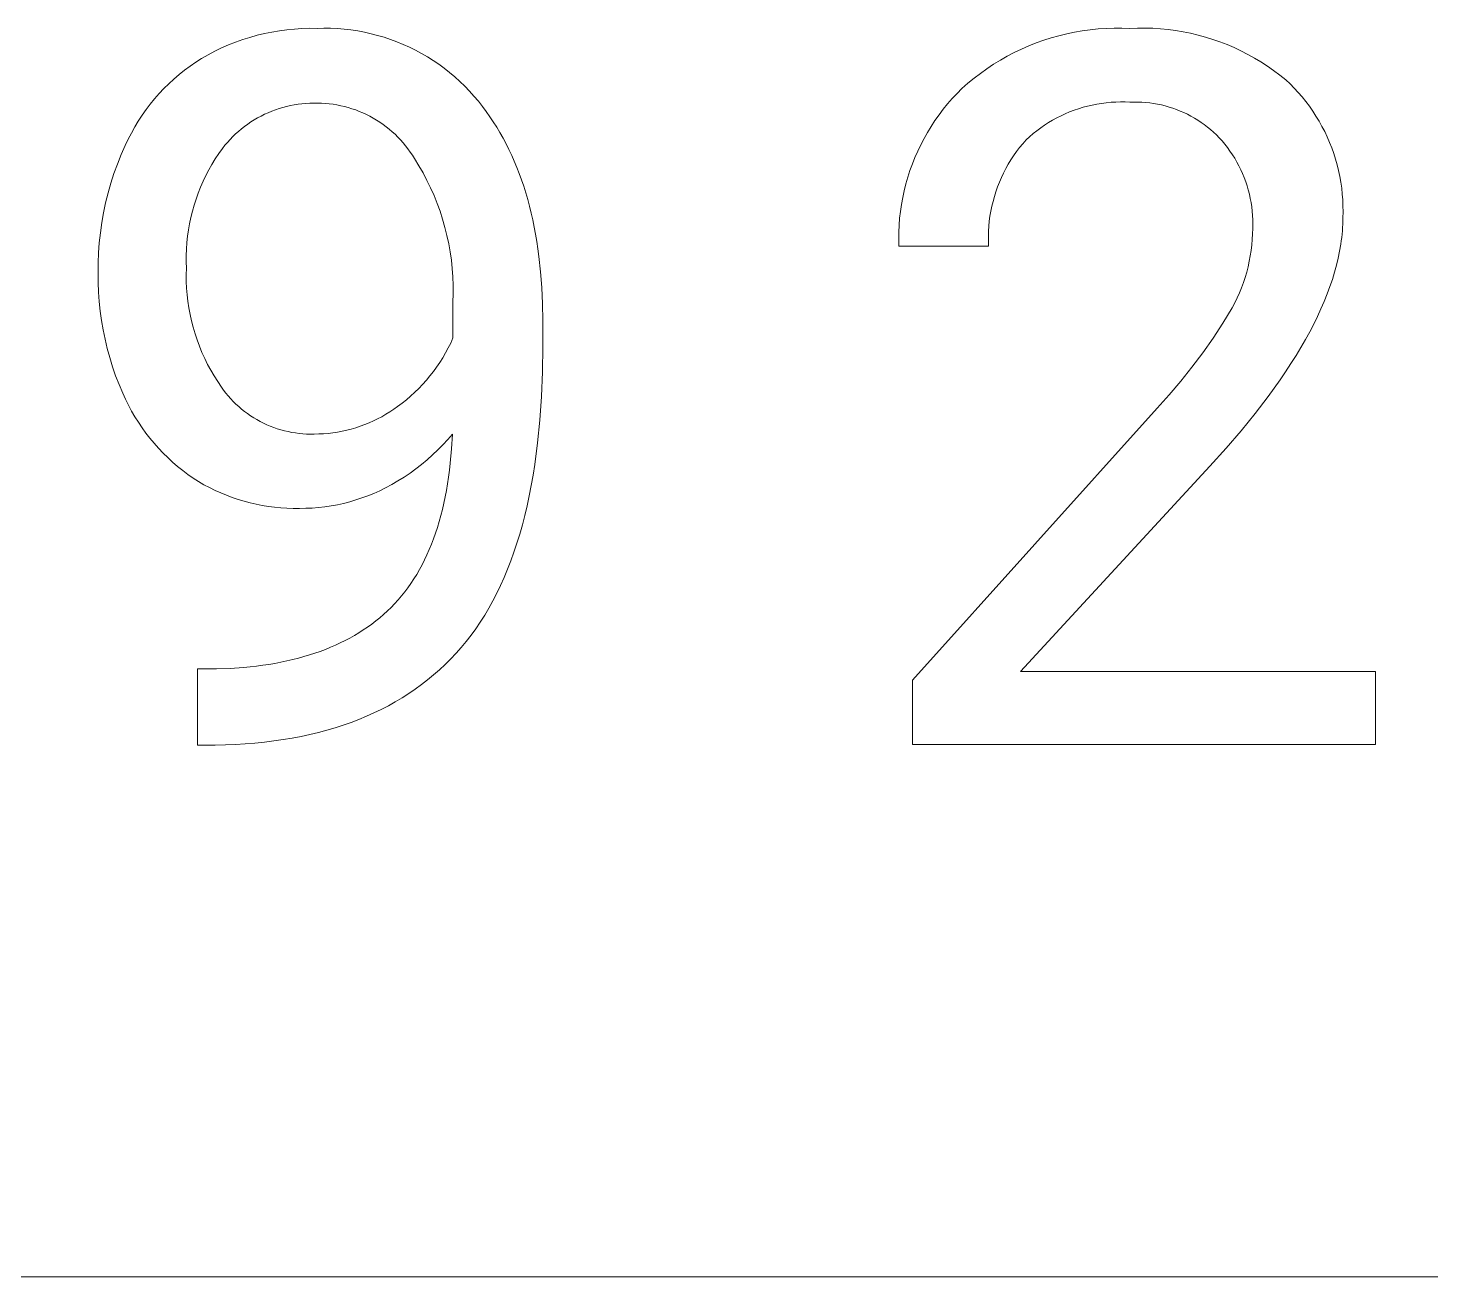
# Model space of a CAD drawing. Header units: millimetres. Extents: x -1283 to 2747, y -259 to 2557.
# Drawn here: x 2110.6 to 2186.3, y -33.4 to 34.1 of the extents above; entities that cross this region are included whole.
import ezdxf

# ---------------------------------------------------------------- set-up
doc = ezdxf.new("R2010")
doc.units = ezdxf.units.MM
doc.header["$MEASUREMENT"] = 0
doc.layers.add('Domyślny', color=7, linetype='Continuous', true_color=0x000000)

msp = doc.modelspace()

# ---------------------------------------------------------------- linework, layer by layer
at = {"layer": 'Domyślny', "color": 18, "lineweight": 15, "true_color": 0x000000}
for p, q in [((2121.782, 33.294), (2122.166, 33.431)), ((2122.166, 33.431), (2122.556, 33.554)), ((2122.556, 33.554), (2122.949, 33.664)), ((2122.949, 33.664), (2123.346, 33.76)), ((2123.346, 33.76), (2123.746, 33.842)), ((2123.746, 33.842), (2124.148, 33.91)), ((2124.148, 33.91), (2124.553, 33.964)), ((2124.553, 33.964), (2124.959, 34.004)), ((2124.959, 34.004), (2125.366, 34.03)), ((2125.366, 34.03), (2125.774, 34.042)), ((2125.774, 34.042), (2126.183, 34.04)), ((2126.183, 34.04), (2126.55, 34.048)), ((2126.55, 34.048), (2126.917, 34.043)), ((2126.917, 34.043), (2127.283, 34.026)), ((2127.283, 34.026), (2127.649, 33.996)), ((2127.649, 33.996), (2128.014, 33.954)), ((2128.014, 33.954), (2128.377, 33.899)), ((2128.377, 33.899), (2128.738, 33.832)), ((2128.738, 33.832), (2129.096, 33.752)), ((2129.096, 33.752), (2129.452, 33.66)), ((2129.452, 33.66), (2129.804, 33.556)), ((2129.804, 33.556), (2130.152, 33.44)), ((2130.152, 33.44), (2130.496, 33.312)), ((2165.025, 33.251), (2165.43, 33.395)), ((2165.43, 33.395), (2165.839, 33.526)), ((2165.839, 33.526), (2166.253, 33.643)), ((2166.253, 33.643), (2166.671, 33.746)), ((2166.671, 33.746), (2167.092, 33.834)), ((2167.092, 33.834), (2167.516, 33.907)), ((2167.516, 33.907), (2167.942, 33.966)), ((2167.942, 33.966), (2168.369, 34.01)), ((2168.369, 34.01), (2168.798, 34.04)), ((2168.798, 34.04), (2169.228, 34.055)), ((2169.228, 34.055), (2169.658, 34.054)), ((2169.658, 34.054), (2170.088, 34.04)), ((2170.088, 34.04), (2170.5, 34.055)), ((2170.5, 34.055), (2170.912, 34.057)), ((2170.912, 34.057), (2171.324, 34.044)), ((2171.324, 34.044), (2171.736, 34.018)), ((2171.736, 34.018), (2172.146, 33.977)), ((2172.146, 33.977), (2172.555, 33.923)), ((2172.555, 33.923), (2172.962, 33.855)), ((2172.962, 33.855), (2173.366, 33.773)), ((2173.366, 33.773), (2173.767, 33.677)), ((2173.767, 33.677), (2174.164, 33.568)), ((2174.164, 33.568), (2174.558, 33.445)), ((2174.558, 33.445), (2174.947, 33.309)), ((2119.942, 32.416), (2120.297, 32.617)), ((2120.297, 32.617), (2120.659, 32.805)), ((2120.659, 32.805), (2121.028, 32.981)), ((2121.028, 32.981), (2121.402, 33.144)), ((2121.402, 33.144), (2121.782, 33.294)), ((2130.496, 33.312), (2130.835, 33.173)), ((2130.835, 33.173), (2131.17, 33.021)), ((2131.17, 33.021), (2131.499, 32.859)), ((2131.499, 32.859), (2131.822, 32.685)), ((2131.822, 32.685), (2132.139, 32.5)), ((2163.462, 32.534), (2163.843, 32.733)), ((2163.843, 32.733), (2164.231, 32.919)), ((2164.231, 32.919), (2164.625, 33.092)), ((2164.625, 33.092), (2165.025, 33.251)), ((2174.947, 33.309), (2175.332, 33.16)), ((2175.332, 33.16), (2175.711, 32.998)), ((2175.711, 32.998), (2176.084, 32.824)), ((2176.084, 32.824), (2176.451, 32.636)), ((2176.451, 32.636), (2176.812, 32.437)), ((2119.023, 31.778), (2119.322, 32.001)), ((2119.322, 32.001), (2119.628, 32.214)), ((2119.628, 32.214), (2119.942, 32.416)), ((2132.139, 32.5), (2132.45, 32.304)), ((2132.45, 32.304), (2132.754, 32.098)), ((2132.754, 32.098), (2133.05, 31.882)), ((2133.05, 31.882), (2133.339, 31.655)), ((2162.012, 31.61), (2162.363, 31.86)), ((2162.363, 31.86), (2162.721, 32.097)), ((2162.721, 32.097), (2163.088, 32.322)), ((2163.088, 32.322), (2163.462, 32.534)), ((2176.812, 32.437), (2177.166, 32.225)), ((2177.166, 32.225), (2177.512, 32.001)), ((2177.512, 32.001), (2177.851, 31.766)), ((2118.176, 31.048), (2118.45, 31.301)), ((2118.45, 31.301), (2118.733, 31.544)), ((2118.733, 31.544), (2119.023, 31.778)), ((2133.339, 31.655), (2133.62, 31.419)), ((2133.62, 31.419), (2133.893, 31.173)), ((2133.893, 31.173), (2134.157, 30.918)), ((2161.016, 30.792), (2161.339, 31.076)), ((2161.339, 31.076), (2161.671, 31.349)), ((2161.671, 31.349), (2162.012, 31.61)), ((2177.851, 31.766), (2178.181, 31.519)), ((2178.181, 31.519), (2178.503, 31.261)), ((2178.503, 31.261), (2178.735, 31.041)), ((2117.41, 30.233), (2117.656, 30.514)), ((2117.656, 30.514), (2117.911, 30.785)), ((2117.911, 30.785), (2118.176, 31.048)), ((2134.157, 30.918), (2134.412, 30.654)), ((2134.412, 30.654), (2134.658, 30.382)), ((2134.658, 30.382), (2134.894, 30.101)), ((2160.491, 30.247), (2160.749, 30.524)), ((2160.749, 30.524), (2161.016, 30.792)), ((2178.735, 31.041), (2178.96, 30.814)), ((2178.96, 30.814), (2179.177, 30.578)), ((2179.177, 30.578), (2179.387, 30.336)), ((2179.387, 30.336), (2179.587, 30.087)), ((2116.733, 29.343), (2116.948, 29.648)), ((2116.948, 29.648), (2117.174, 29.944)), ((2117.174, 29.944), (2117.41, 30.233)), ((2123.733, 29.565), (2123.538, 29.484)), ((2123.93, 29.639), (2123.733, 29.565)), ((2124.13, 29.706), (2123.93, 29.639)), ((2124.332, 29.767), (2124.13, 29.706)), ((2124.536, 29.821), (2124.332, 29.767)), ((2124.742, 29.868), (2124.536, 29.821)), ((2124.949, 29.908), (2124.742, 29.868)), ((2125.157, 29.941), (2124.949, 29.908)), ((2125.367, 29.967), (2125.157, 29.941)), ((2125.577, 29.986), (2125.367, 29.967)), ((2125.788, 29.998), (2125.577, 29.986)), ((2125.999, 30.002), (2125.788, 29.998)), ((2126.21, 30), (2125.999, 30.002)), ((2126.42, 29.995), (2126.21, 30)), ((2126.629, 29.983), (2126.42, 29.995)), ((2126.839, 29.964), (2126.629, 29.983)), ((2127.047, 29.938), (2126.839, 29.964)), ((2127.254, 29.904), (2127.047, 29.938)), ((2127.461, 29.864), (2127.254, 29.904)), ((2127.665, 29.816), (2127.461, 29.864)), ((2127.868, 29.762), (2127.665, 29.816)), ((2128.069, 29.701), (2127.868, 29.762)), ((2128.268, 29.632), (2128.069, 29.701)), ((2128.464, 29.557), (2128.268, 29.632)), ((2128.657, 29.475), (2128.464, 29.557)), ((2134.894, 30.101), (2135.121, 29.812)), ((2135.121, 29.812), (2135.321, 29.544)), ((2159.776, 29.367), (2160.004, 29.669)), ((2160.004, 29.669), (2160.243, 29.962)), ((2160.243, 29.962), (2160.491, 30.247)), ((2167.071, 29.616), (2166.832, 29.525)), ((2167.313, 29.7), (2167.071, 29.616)), ((2167.558, 29.775), (2167.313, 29.7)), ((2167.805, 29.841), (2167.558, 29.775)), ((2168.054, 29.899), (2167.805, 29.841)), ((2168.305, 29.949), (2168.054, 29.899)), ((2168.557, 29.99), (2168.305, 29.949)), ((2168.811, 30.022), (2168.557, 29.99)), ((2169.066, 30.046), (2168.811, 30.022)), ((2169.321, 30.061), (2169.066, 30.046)), ((2169.577, 30.067), (2169.321, 30.061)), ((2169.833, 30.065), (2169.577, 30.067)), ((2170.088, 30.054), (2169.833, 30.065)), ((2170.302, 30.06), (2170.088, 30.054)), ((2170.516, 30.059), (2170.302, 30.06)), ((2170.729, 30.051), (2170.516, 30.059)), ((2170.943, 30.036), (2170.729, 30.051)), ((2171.155, 30.013), (2170.943, 30.036)), ((2171.367, 29.983), (2171.155, 30.013)), ((2171.578, 29.946), (2171.367, 29.983)), ((2171.787, 29.902), (2171.578, 29.946)), ((2171.995, 29.85), (2171.787, 29.902)), ((2172.2, 29.792), (2171.995, 29.85)), ((2172.404, 29.727), (2172.2, 29.792)), ((2172.605, 29.654), (2172.404, 29.727)), ((2172.804, 29.575), (2172.605, 29.654)), ((2173, 29.489), (2172.804, 29.575)), ((2179.587, 30.087), (2179.78, 29.831)), ((2179.78, 29.831), (2179.964, 29.568)), ((2179.964, 29.568), (2180.138, 29.3)), ((2116.335, 28.713), (2116.528, 29.031)), ((2116.528, 29.031), (2116.733, 29.343)), ((2122.436, 28.866), (2122.265, 28.742)), ((2122.61, 28.984), (2122.436, 28.866)), ((2122.789, 29.096), (2122.61, 28.984)), ((2122.971, 29.203), (2122.789, 29.096)), ((2123.157, 29.303), (2122.971, 29.203)), ((2123.346, 29.396), (2123.157, 29.303)), ((2123.538, 29.484), (2123.346, 29.396)), ((2128.848, 29.387), (2128.657, 29.475)), ((2129.036, 29.292), (2128.848, 29.387)), ((2129.22, 29.191), (2129.036, 29.292)), ((2129.4, 29.084), (2129.22, 29.191)), ((2129.577, 28.97), (2129.4, 29.084)), ((2129.75, 28.851), (2129.577, 28.97)), ((2129.918, 28.725), (2129.75, 28.851)), ((2135.321, 29.544), (2135.516, 29.269)), ((2135.516, 29.269), (2135.703, 28.989)), ((2135.703, 28.989), (2135.885, 28.702)), ((2159.35, 28.743), (2159.557, 29.059)), ((2159.557, 29.059), (2159.776, 29.367)), ((2165.477, 28.81), (2165.267, 28.665)), ((2165.692, 28.948), (2165.477, 28.81)), ((2165.912, 29.079), (2165.692, 28.948)), ((2166.137, 29.202), (2165.912, 29.079)), ((2166.365, 29.318), (2166.137, 29.202)), ((2166.597, 29.425), (2166.365, 29.318)), ((2166.832, 29.525), (2166.597, 29.425)), ((2173.193, 29.397), (2173, 29.489)), ((2173.382, 29.298), (2173.193, 29.397)), ((2173.568, 29.192), (2173.382, 29.298)), ((2173.751, 29.081), (2173.568, 29.192)), ((2173.929, 28.963), (2173.751, 29.081)), ((2174.103, 28.839), (2173.929, 28.963)), ((2174.273, 28.709), (2174.103, 28.839)), ((2180.138, 29.3), (2180.304, 29.026)), ((2180.304, 29.026), (2180.46, 28.747)), ((2115.822, 27.718), (2115.981, 28.056)), ((2115.981, 28.056), (2116.152, 28.387)), ((2116.152, 28.387), (2116.335, 28.713)), ((2121.48, 28.039), (2121.338, 27.883)), ((2121.627, 28.19), (2121.48, 28.039)), ((2121.78, 28.336), (2121.627, 28.19)), ((2121.937, 28.476), (2121.78, 28.336)), ((2122.099, 28.612), (2121.937, 28.476)), ((2122.265, 28.742), (2122.099, 28.612)), ((2130.083, 28.594), (2129.918, 28.725)), ((2130.242, 28.458), (2130.083, 28.594)), ((2130.397, 28.316), (2130.242, 28.458)), ((2130.547, 28.169), (2130.397, 28.316)), ((2130.692, 28.016), (2130.547, 28.169)), ((2135.885, 28.702), (2136.059, 28.41)), ((2136.059, 28.41), (2136.228, 28.112)), ((2136.228, 28.112), (2136.39, 27.807)), ((2158.791, 27.756), (2158.966, 28.091)), ((2158.966, 28.091), (2159.152, 28.42)), ((2159.152, 28.42), (2159.35, 28.743)), ((2164.667, 28.186), (2164.478, 28.014)), ((2164.861, 28.353), (2164.667, 28.186)), ((2165.061, 28.512), (2164.861, 28.353)), ((2165.267, 28.665), (2165.061, 28.512)), ((2174.439, 28.574), (2174.273, 28.709)), ((2174.599, 28.433), (2174.439, 28.574)), ((2174.755, 28.286), (2174.599, 28.433)), ((2174.906, 28.134), (2174.755, 28.286)), ((2175.062, 27.961), (2174.906, 28.134)), ((2180.46, 28.747), (2180.607, 28.462)), ((2180.607, 28.462), (2180.745, 28.173)), ((2180.745, 28.173), (2180.872, 27.88)), ((2115.601, 27.218), (2115.822, 27.718)), ((2121.069, 27.557), (2120.871, 27.276)), ((2121.201, 27.722), (2121.069, 27.557)), ((2121.338, 27.883), (2121.201, 27.722)), ((2130.831, 27.859), (2130.692, 28.016)), ((2130.965, 27.697), (2130.831, 27.859)), ((2131.094, 27.531), (2130.965, 27.697)), ((2131.216, 27.36), (2131.094, 27.531)), ((2131.333, 27.186), (2131.216, 27.36)), ((2136.39, 27.807), (2136.545, 27.497)), ((2136.545, 27.497), (2136.695, 27.181)), ((2158.475, 27.069), (2158.628, 27.415)), ((2158.628, 27.415), (2158.791, 27.756)), ((2163.964, 27.381), (2163.807, 27.159)), ((2164.128, 27.598), (2163.964, 27.381)), ((2164.3, 27.809), (2164.128, 27.598)), ((2164.478, 28.014), (2164.3, 27.809)), ((2175.211, 27.782), (2175.062, 27.961)), ((2175.355, 27.599), (2175.211, 27.782)), ((2175.492, 27.41), (2175.355, 27.599)), ((2175.622, 27.217), (2175.492, 27.41)), ((2180.872, 27.88), (2180.99, 27.582)), ((2180.99, 27.582), (2181.097, 27.28)), ((2181.097, 27.28), (2181.195, 26.975)), ((2115.212, 26.196), (2115.398, 26.71)), ((2115.398, 26.71), (2115.601, 27.218)), ((2120.504, 26.694), (2120.335, 26.394)), ((2120.683, 26.988), (2120.504, 26.694)), ((2120.871, 27.276), (2120.683, 26.988)), ((2131.444, 27.007), (2131.333, 27.186)), ((2131.682, 26.622), (2131.444, 27.007)), ((2131.907, 26.228), (2131.682, 26.622)), ((2136.695, 27.181), (2136.837, 26.858)), ((2136.837, 26.858), (2136.974, 26.53)), ((2136.974, 26.53), (2137.104, 26.196)), ((2158.206, 26.362), (2158.335, 26.718)), ((2158.335, 26.718), (2158.475, 27.069)), ((2163.517, 26.699), (2163.385, 26.462)), ((2163.658, 26.932), (2163.517, 26.699)), ((2163.807, 27.159), (2163.658, 26.932)), ((2175.746, 27.02), (2175.622, 27.217)), ((2175.863, 26.818), (2175.746, 27.02)), ((2175.973, 26.612), (2175.863, 26.818)), ((2176.076, 26.403), (2175.973, 26.612)), ((2181.195, 26.975), (2181.282, 26.667)), ((2181.282, 26.667), (2181.358, 26.356)), ((2115.044, 25.675), (2115.212, 26.196)), ((2120.029, 25.777), (2119.891, 25.462)), ((2120.177, 26.088), (2120.029, 25.777)), ((2120.335, 26.394), (2120.177, 26.088)), ((2132.119, 25.827), (2131.907, 26.228)), ((2132.317, 25.419), (2132.119, 25.827)), ((2137.104, 26.196), (2137.227, 25.856)), ((2137.227, 25.856), (2137.345, 25.51)), ((2157.985, 25.639), (2158.09, 26.002)), ((2158.09, 26.002), (2158.206, 26.362)), ((2163.144, 25.975), (2163.036, 25.725)), ((2163.26, 26.221), (2163.144, 25.975)), ((2163.385, 26.462), (2163.26, 26.221)), ((2176.172, 26.191), (2176.076, 26.403)), ((2176.26, 25.975), (2176.172, 26.191)), ((2176.341, 25.757), (2176.26, 25.975)), ((2181.358, 26.356), (2181.425, 26.043)), ((2181.425, 26.043), (2181.48, 25.728)), ((2114.763, 24.618), (2114.894, 25.149)), ((2114.894, 25.149), (2115.044, 25.675)), ((2119.764, 25.141), (2119.649, 24.817)), ((2119.891, 25.462), (2119.764, 25.141)), ((2132.5, 25.005), (2132.317, 25.419)), ((2137.345, 25.51), (2137.455, 25.158)), ((2137.455, 25.158), (2137.56, 24.799)), ((2157.813, 24.903), (2157.893, 25.272)), ((2157.893, 25.272), (2157.985, 25.639)), ((2162.846, 25.216), (2162.764, 24.957)), ((2162.936, 25.472), (2162.846, 25.216)), ((2163.036, 25.725), (2162.936, 25.472)), ((2176.414, 25.535), (2176.341, 25.757)), ((2176.48, 25.312), (2176.414, 25.535)), ((2176.538, 25.086), (2176.48, 25.312)), ((2176.588, 24.858), (2176.538, 25.086)), ((2181.48, 25.728), (2181.525, 25.411)), ((2181.525, 25.411), (2181.559, 25.092)), ((2181.559, 25.092), (2181.583, 24.773)), ((2114.649, 24.083), (2114.763, 24.618)), ((2119.544, 24.489), (2119.45, 24.158)), ((2119.649, 24.817), (2119.544, 24.489)), ((2132.669, 24.584), (2132.5, 25.005)), ((2132.824, 24.158), (2132.669, 24.584)), ((2137.56, 24.799), (2137.658, 24.435)), ((2137.658, 24.435), (2137.75, 24.065)), ((2157.691, 24.156), (2157.746, 24.53)), ((2157.746, 24.53), (2157.813, 24.903)), ((2162.628, 24.43), (2162.574, 24.164)), ((2162.692, 24.695), (2162.628, 24.43)), ((2162.764, 24.957), (2162.692, 24.695)), ((2176.63, 24.629), (2176.588, 24.858)), ((2176.665, 24.399), (2176.63, 24.629)), ((2176.691, 24.167), (2176.665, 24.399)), ((2181.583, 24.773), (2181.596, 24.453)), ((2181.596, 24.453), (2181.598, 24.133)), ((2114.478, 23.003), (2114.554, 23.545)), ((2114.554, 23.545), (2114.649, 24.083)), ((2119.368, 23.824), (2119.297, 23.487)), ((2119.45, 24.158), (2119.368, 23.824)), ((2132.964, 23.727), (2132.824, 24.158)), ((2133.089, 23.291), (2132.964, 23.727)), ((2137.75, 24.065), (2137.835, 23.689)), ((2137.835, 23.689), (2137.914, 23.307)), ((2157.62, 23.404), (2157.649, 23.781)), ((2157.649, 23.781), (2157.691, 24.156)), ((2162.492, 23.627), (2162.466, 23.356)), ((2162.529, 23.896), (2162.492, 23.627)), ((2162.574, 24.164), (2162.529, 23.896)), ((2176.71, 23.935), (2176.691, 24.167)), ((2176.721, 23.702), (2176.71, 23.935)), ((2176.723, 23.469), (2176.721, 23.702)), ((2181.588, 23.637), (2181.583, 23.46)), ((2181.59, 23.813), (2181.588, 23.637)), ((2181.598, 24.133), (2181.59, 23.813)), ((2114.42, 22.459), (2114.478, 23.003)), ((2119.19, 22.807), (2119.153, 22.464)), ((2119.238, 23.148), (2119.19, 22.807)), ((2119.297, 23.487), (2119.238, 23.148)), ((2133.198, 22.851), (2133.089, 23.291)), ((2133.293, 22.408), (2133.198, 22.851)), ((2137.914, 23.307), (2137.987, 22.919)), ((2137.987, 22.919), (2138.053, 22.525)), ((2157.598, 22.648), (2157.603, 23.026)), ((2157.603, 23.026), (2157.62, 23.404)), ((2162.448, 23.085), (2162.44, 22.813)), ((2162.44, 22.813), (2162.441, 22.541)), ((2162.466, 23.356), (2162.448, 23.085)), ((2176.697, 22.639), (2176.712, 22.937)), ((2176.712, 22.937), (2176.718, 23.236)), ((2176.718, 23.236), (2176.723, 23.469)), ((2181.527, 22.741), (2181.504, 22.558)), ((2181.546, 22.922), (2181.527, 22.741)), ((2181.562, 23.102), (2181.546, 22.922)), ((2181.574, 23.282), (2181.562, 23.102)), ((2181.583, 23.46), (2181.574, 23.282)), ((2114.381, 21.914), (2114.42, 22.459)), ((2119.128, 22.121), (2119.115, 21.777)), ((2119.153, 22.464), (2119.128, 22.121)), ((2133.373, 21.961), (2133.293, 22.408)), ((2138.053, 22.525), (2138.113, 22.125)), ((2138.113, 22.125), (2138.167, 21.719)), ((2157.607, 22.27), (2157.598, 22.648)), ((2162.452, 22.27), (2157.607, 22.27)), ((2162.441, 22.541), (2162.452, 22.27)), ((2176.591, 21.75), (2176.636, 22.045)), ((2176.636, 22.045), (2176.671, 22.342)), ((2176.671, 22.342), (2176.697, 22.639)), ((2181.415, 22.004), (2181.338, 21.629)), ((2181.478, 22.374), (2181.415, 22.004)), ((2181.504, 22.558), (2181.478, 22.374)), ((2114.359, 20.82), (2114.361, 21.367)), ((2114.361, 21.367), (2114.381, 21.914)), ((2119.115, 21.777), (2119.113, 21.433)), ((2119.113, 21.433), (2119.123, 21.089)), ((2133.437, 21.512), (2133.373, 21.961)), ((2133.485, 21.062), (2133.437, 21.512)), ((2138.167, 21.719), (2138.255, 20.89)), ((2176.472, 21.165), (2176.536, 21.456)), ((2176.536, 21.456), (2176.591, 21.75)), ((2181.246, 21.25), (2181.141, 20.867)), ((2181.338, 21.629), (2181.246, 21.25)), ((2114.362, 20.306), (2114.359, 20.82)), ((2119.123, 21.089), (2119.115, 20.73)), ((2119.115, 20.73), (2119.119, 20.371)), ((2133.518, 20.61), (2133.485, 21.062)), ((2133.536, 20.157), (2133.518, 20.61)), ((2138.255, 20.89), (2138.318, 20.036)), ((2176.221, 20.305), (2176.314, 20.589)), ((2176.314, 20.589), (2176.398, 20.876)), ((2176.398, 20.876), (2176.472, 21.165)), ((2181.022, 20.479), (2180.889, 20.087)), ((2181.141, 20.867), (2181.022, 20.479)), ((2114.381, 19.793), (2114.362, 20.306)), ((2114.417, 19.28), (2114.381, 19.793)), ((2119.119, 20.371), (2119.135, 20.012)), ((2119.135, 20.012), (2119.164, 19.654)), ((2133.524, 19.25), (2133.537, 19.703)), ((2133.537, 19.703), (2133.536, 20.157)), ((2138.318, 20.036), (2138.356, 19.158)), ((2175.886, 19.475), (2176.007, 19.748)), ((2176.007, 19.748), (2176.118, 20.025)), ((2176.118, 20.025), (2176.221, 20.305)), ((2180.889, 20.087), (2180.742, 19.691)), ((2114.47, 18.769), (2114.417, 19.28)), ((2119.164, 19.654), (2119.205, 19.298)), ((2119.205, 19.298), (2119.258, 18.942)), ((2133.524, 17.318), (2133.524, 19.25)), ((2138.356, 19.158), (2138.369, 18.257)), ((2175.617, 18.941), (2175.756, 19.206)), ((2175.756, 19.206), (2175.886, 19.475)), ((2180.581, 19.291), (2180.406, 18.886)), ((2180.742, 19.691), (2180.581, 19.291)), ((2114.54, 18.26), (2114.47, 18.769)), ((2114.626, 17.754), (2114.54, 18.26)), ((2119.258, 18.942), (2119.324, 18.589)), ((2119.324, 18.589), (2119.401, 18.239)), ((2119.401, 18.239), (2119.491, 17.891)), ((2138.369, 18.257), (2138.369, 16.848)), ((2175.11, 18.115), (2175.617, 18.941)), ((2180.217, 18.477), (2180.013, 18.064)), ((2180.406, 18.886), (2180.217, 18.477)), ((2114.729, 17.25), (2114.626, 17.754)), ((2119.491, 17.891), (2119.592, 17.547)), ((2119.592, 17.547), (2119.705, 17.206)), ((2174.577, 17.304), (2175.11, 18.115)), ((2179.796, 17.646), (2179.565, 17.225)), ((2180.013, 18.064), (2179.796, 17.646)), ((2114.849, 16.75), (2114.729, 17.25)), ((2114.985, 16.255), (2114.849, 16.75)), ((2119.705, 17.206), (2119.83, 16.869)), ((2119.83, 16.869), (2119.966, 16.537)), ((2133.122, 16.508), (2133.265, 16.774)), ((2133.265, 16.774), (2133.399, 17.043)), ((2133.399, 17.043), (2133.524, 17.318)), ((2138.369, 16.848), (2138.351, 15.48)), ((2174.019, 16.511), (2174.577, 17.304)), ((2179.32, 16.799), (2179.06, 16.368)), ((2179.565, 17.225), (2179.32, 16.799)), ((2115.137, 15.764), (2114.985, 16.255)), ((2119.966, 16.537), (2120.114, 16.21)), ((2120.114, 16.21), (2120.273, 15.888)), ((2132.641, 15.744), (2132.81, 15.993)), ((2132.81, 15.993), (2132.97, 16.248)), ((2132.97, 16.248), (2133.122, 16.508)), ((2173.437, 15.735), (2174.019, 16.511)), ((2178.787, 15.934), (2178.499, 15.495)), ((2179.06, 16.368), (2178.787, 15.934)), ((2115.304, 15.278), (2115.137, 15.764)), ((2115.488, 14.798), (2115.304, 15.278)), ((2120.273, 15.888), (2120.443, 15.572)), ((2120.443, 15.572), (2120.623, 15.261)), ((2120.623, 15.261), (2120.814, 14.957)), ((2132.085, 15.032), (2132.278, 15.263)), ((2132.278, 15.263), (2132.463, 15.5)), ((2132.463, 15.5), (2132.641, 15.744)), ((2138.351, 15.48), (2138.3, 14.158)), ((2172.831, 14.977), (2173.437, 15.735)), ((2178.499, 15.495), (2178.198, 15.052)), ((2115.688, 14.325), (2115.488, 14.798)), ((2120.814, 14.957), (2121.016, 14.66)), ((2121.016, 14.66), (2121.134, 14.497)), ((2121.134, 14.497), (2121.257, 14.337)), ((2131.46, 14.379), (2131.675, 14.59)), ((2131.675, 14.59), (2131.884, 14.807)), ((2131.884, 14.807), (2132.085, 15.032)), ((2172.202, 14.238), (2172.831, 14.977)), ((2178.198, 15.052), (2177.553, 14.154)), ((2115.835, 14.001), (2115.688, 14.325)), ((2115.994, 13.683), (2115.835, 14.001)), ((2116.163, 13.37), (2115.994, 13.683)), ((2121.257, 14.337), (2121.386, 14.182)), ((2121.386, 14.182), (2121.519, 14.031)), ((2121.519, 14.031), (2121.658, 13.885)), ((2121.658, 13.885), (2121.802, 13.744)), ((2121.802, 13.744), (2121.951, 13.607)), ((2130.531, 13.613), (2130.773, 13.793)), ((2130.773, 13.793), (2131.008, 13.981)), ((2131.008, 13.981), (2131.238, 14.176)), ((2131.238, 14.176), (2131.46, 14.379)), ((2138.3, 14.158), (2138.214, 12.884)), ((2171.551, 13.519), (2172.202, 14.238)), ((2177.553, 14.154), (2176.851, 13.239)), ((2116.342, 13.063), (2116.163, 13.37)), ((2116.531, 12.761), (2116.342, 13.063)), ((2121.951, 13.607), (2122.104, 13.476)), ((2122.104, 13.476), (2122.262, 13.351)), ((2122.262, 13.351), (2122.423, 13.23)), ((2122.423, 13.23), (2122.589, 13.115)), ((2122.589, 13.115), (2122.759, 13.006)), ((2122.759, 13.006), (2122.932, 12.903)), ((2122.932, 12.903), (2123.109, 12.806)), ((2129.223, 12.834), (2129.451, 12.945)), ((2129.451, 12.945), (2129.676, 13.064)), ((2129.676, 13.064), (2129.896, 13.191)), ((2129.896, 13.191), (2130.113, 13.324)), ((2130.113, 13.324), (2130.324, 13.465)), ((2130.324, 13.465), (2130.531, 13.613)), ((2138.214, 12.884), (2138.094, 11.657)), ((2158.345, -1.163), (2171.551, 13.519)), ((2176.851, 13.239), (2176.094, 12.307)), ((2116.73, 12.467), (2116.531, 12.761)), ((2116.938, 12.179), (2116.73, 12.467)), ((2117.156, 11.898), (2116.938, 12.179)), ((2123.109, 12.806), (2123.289, 12.715)), ((2123.289, 12.715), (2123.471, 12.63)), ((2123.471, 12.63), (2123.657, 12.551)), ((2123.657, 12.551), (2123.845, 12.479)), ((2123.845, 12.479), (2124.036, 12.413)), ((2124.036, 12.413), (2124.229, 12.354)), ((2124.229, 12.354), (2124.423, 12.301)), ((2124.423, 12.301), (2124.62, 12.255)), ((2124.62, 12.255), (2124.817, 12.216)), ((2124.817, 12.216), (2125.016, 12.183)), ((2125.016, 12.183), (2125.216, 12.158)), ((2125.216, 12.158), (2125.417, 12.139)), ((2125.417, 12.139), (2125.618, 12.127)), ((2125.618, 12.127), (2125.82, 12.122)), ((2126.022, 12.124), (2126.276, 12.128)), ((2126.276, 12.128), (2126.53, 12.141)), ((2126.53, 12.141), (2126.783, 12.162)), ((2126.783, 12.162), (2127.036, 12.192)), ((2127.036, 12.192), (2127.287, 12.23)), ((2127.287, 12.23), (2127.537, 12.277)), ((2127.537, 12.277), (2127.785, 12.332)), ((2127.785, 12.332), (2128.031, 12.395)), ((2128.031, 12.395), (2128.275, 12.467)), ((2128.275, 12.467), (2128.517, 12.547)), ((2128.517, 12.547), (2128.755, 12.634)), ((2128.755, 12.634), (2128.991, 12.73)), ((2128.991, 12.73), (2129.223, 12.834)), ((2176.094, 12.307), (2175.28, 11.358)), ((2117.383, 11.624), (2117.156, 11.898)), ((2117.62, 11.358), (2117.383, 11.624)), ((2125.82, 12.122), (2126.022, 12.124)), ((2132.977, 11.543), (2132.703, 11.266)), ((2133.242, 11.829), (2132.977, 11.543)), ((2133.497, 12.124), (2133.242, 11.829)), ((2133.45, 11.322), (2133.497, 12.124)), ((2138.094, 11.657), (2137.94, 10.476)), ((2117.864, 11.1), (2117.62, 11.358)), ((2118.117, 10.851), (2117.864, 11.1)), ((2118.379, 10.609), (2118.117, 10.851)), ((2118.648, 10.377), (2118.379, 10.609)), ((2132.128, 10.739), (2131.828, 10.489)), ((2132.42, 10.997), (2132.128, 10.739)), ((2132.703, 11.266), (2132.42, 10.997)), ((2133.38, 10.547), (2133.45, 11.322)), ((2175.28, 11.358), (2174.41, 10.392)), ((2118.924, 10.154), (2118.648, 10.377)), ((2119.208, 9.939), (2118.924, 10.154)), ((2119.499, 9.735), (2119.208, 9.939)), ((2131.205, 10.021), (2130.882, 9.802)), ((2131.521, 10.25), (2131.205, 10.021)), ((2131.828, 10.489), (2131.521, 10.25)), ((2133.287, 9.8), (2133.336, 10.17)), ((2133.336, 10.17), (2133.38, 10.547)), ((2137.849, 9.904), (2137.751, 9.343)), ((2137.94, 10.476), (2137.849, 9.904)), ((2174.41, 10.392), (2164.183, -0.693)), ((2119.784, 9.557), (2119.499, 9.735)), ((2120.075, 9.389), (2119.784, 9.557)), ((2120.371, 9.231), (2120.075, 9.389)), ((2120.672, 9.082), (2120.371, 9.231)), ((2129.873, 9.211), (2129.564, 9.06)), ((2130.216, 9.397), (2129.873, 9.211)), ((2130.552, 9.594), (2130.216, 9.397)), ((2130.882, 9.802), (2130.552, 9.594)), ((2133.17, 9.079), (2133.231, 9.436)), ((2133.231, 9.436), (2133.287, 9.8)), ((2137.751, 9.343), (2137.643, 8.794)), ((2120.978, 8.944), (2120.672, 9.082)), ((2121.289, 8.815), (2120.978, 8.944)), ((2121.603, 8.697), (2121.289, 8.815)), ((2121.921, 8.59), (2121.603, 8.697)), ((2122.243, 8.493), (2121.921, 8.59)), ((2122.567, 8.407), (2122.243, 8.493)), ((2122.895, 8.331), (2122.567, 8.407)), ((2127.618, 8.381), (2127.282, 8.308)), ((2127.951, 8.466), (2127.618, 8.381)), ((2128.282, 8.563), (2127.951, 8.466)), ((2128.609, 8.671), (2128.282, 8.563)), ((2128.932, 8.789), (2128.609, 8.671)), ((2129.25, 8.919), (2128.932, 8.789)), ((2129.564, 9.06), (2129.25, 8.919)), ((2132.952, 8.05), (2133.031, 8.386)), ((2133.031, 8.386), (2133.103, 8.729)), ((2133.103, 8.729), (2133.17, 9.079)), ((2137.643, 8.794), (2137.527, 8.256)), ((2123.224, 8.267), (2122.895, 8.331)), ((2123.556, 8.213), (2123.224, 8.267)), ((2123.889, 8.171), (2123.556, 8.213)), ((2124.223, 8.139), (2123.889, 8.171)), ((2124.558, 8.119), (2124.223, 8.139)), ((2124.894, 8.109), (2124.558, 8.119)), ((2125.23, 8.111), (2124.894, 8.109)), ((2125.574, 8.114), (2125.23, 8.111)), ((2125.918, 8.13), (2125.574, 8.114)), ((2126.261, 8.157), (2125.918, 8.13)), ((2126.603, 8.195), (2126.261, 8.157)), ((2126.943, 8.246), (2126.603, 8.195)), ((2127.282, 8.308), (2126.943, 8.246)), ((2132.778, 7.398), (2132.868, 7.72)), ((2132.868, 7.72), (2132.952, 8.05)), ((2137.403, 7.731), (2137.27, 7.217)), ((2137.527, 8.256), (2137.403, 7.731)), ((2132.581, 6.773), (2132.682, 7.082)), ((2132.682, 7.082), (2132.778, 7.398)), ((2137.27, 7.217), (2137.128, 6.715)), ((2132.242, 5.886), (2132.361, 6.175)), ((2132.361, 6.175), (2132.474, 6.47)), ((2132.474, 6.47), (2132.581, 6.773)), ((2136.978, 6.224), (2136.819, 5.746)), ((2137.128, 6.715), (2136.978, 6.224)), ((2131.851, 5.062), (2131.987, 5.33)), ((2131.987, 5.33), (2132.117, 5.605)), ((2132.117, 5.605), (2132.242, 5.886)), ((2136.819, 5.746), (2136.651, 5.279)), ((2131.41, 4.299), (2131.563, 4.546)), ((2131.563, 4.546), (2131.71, 4.801)), ((2131.71, 4.801), (2131.851, 5.062)), ((2136.475, 4.824), (2136.29, 4.381)), ((2136.651, 5.279), (2136.475, 4.824)), ((2130.916, 3.598), (2131.086, 3.825)), ((2131.086, 3.825), (2131.251, 4.059)), ((2131.251, 4.059), (2131.41, 4.299)), ((2136.096, 3.949), (2135.894, 3.529)), ((2136.29, 4.381), (2136.096, 3.949)), ((2130.372, 2.96), (2130.559, 3.166)), ((2130.559, 3.166), (2130.741, 3.379)), ((2130.741, 3.379), (2130.916, 3.598)), ((2135.684, 3.121), (2135.464, 2.725)), ((2135.894, 3.529), (2135.684, 3.121)), ((2129.567, 2.205), (2129.777, 2.384)), ((2129.777, 2.384), (2129.981, 2.568)), ((2129.981, 2.568), (2130.179, 2.76)), ((2130.179, 2.76), (2130.372, 2.96)), ((2135.236, 2.341), (2135, 1.968)), ((2135.464, 2.725), (2135.236, 2.341)), ((2128.438, 1.393), (2128.675, 1.544)), ((2128.675, 1.544), (2128.906, 1.701)), ((2128.906, 1.701), (2129.132, 1.863)), ((2129.132, 1.863), (2129.352, 2.031)), ((2129.352, 2.031), (2129.567, 2.205)), ((2134.754, 1.607), (2134.5, 1.258)), ((2135, 1.968), (2134.754, 1.607)), ((2127.174, 0.721), (2127.437, 0.844)), ((2127.437, 0.844), (2127.696, 0.973)), ((2127.696, 0.973), (2127.949, 1.107)), ((2127.949, 1.107), (2128.196, 1.247)), ((2128.196, 1.247), (2128.438, 1.393)), ((2134.238, 0.921), (2133.967, 0.595)), ((2134.5, 1.258), (2134.238, 0.921)), ((2124.866, -0.061), (2125.174, 0.017)), ((2125.174, 0.017), (2125.476, 0.101)), ((2125.476, 0.101), (2125.772, 0.19)), ((2125.772, 0.19), (2126.064, 0.285)), ((2126.064, 0.285), (2126.349, 0.386)), ((2126.349, 0.386), (2126.63, 0.492)), ((2126.63, 0.492), (2126.904, 0.604)), ((2126.904, 0.604), (2127.174, 0.721)), ((2133.687, 0.28), (2133.398, -0.027)), ((2133.967, 0.595), (2133.687, 0.28)), ((2119.727, -4.679), (2119.727, -0.559)), ((2119.727, -0.559), (2120.747, -0.559)), ((2120.747, -0.559), (2121.489, -0.532)), ((2121.489, -0.532), (2122.208, -0.483)), ((2122.208, -0.483), (2122.56, -0.45)), ((2122.56, -0.45), (2122.906, -0.412)), ((2122.906, -0.412), (2123.246, -0.367)), ((2123.246, -0.367), (2123.581, -0.317)), ((2123.581, -0.317), (2123.91, -0.262)), ((2123.91, -0.262), (2124.234, -0.201)), ((2124.234, -0.201), (2124.553, -0.134)), ((2124.553, -0.134), (2124.866, -0.061)), ((2132.795, -0.61), (2132.48, -0.887)), ((2133.101, -0.323), (2132.795, -0.61)), ((2133.398, -0.027), (2133.101, -0.323)), ((2164.183, -0.693), (2183.348, -0.693)), ((2183.348, -0.693), (2183.348, -4.652)), ((2131.824, -1.411), (2131.483, -1.659)), ((2132.156, -1.154), (2131.824, -1.411)), ((2132.48, -0.887), (2132.156, -1.154)), ((2158.345, -4.652), (2158.345, -1.163)), ((2130.775, -2.125), (2130.408, -2.344)), ((2131.133, -1.897), (2130.775, -2.125)), ((2131.483, -1.659), (2131.133, -1.897)), ((2129.254, -2.941), (2128.852, -3.12)), ((2129.647, -2.751), (2129.254, -2.941)), ((2130.032, -2.553), (2129.647, -2.751)), ((2130.408, -2.344), (2130.032, -2.553)), ((2127.156, -3.74), (2126.71, -3.871)), ((2127.593, -3.6), (2127.156, -3.74)), ((2128.021, -3.45), (2127.593, -3.6)), ((2128.441, -3.29), (2128.021, -3.45)), ((2128.852, -3.12), (2128.441, -3.29)), ((2123.345, -4.513), (2122.83, -4.566)), ((2123.852, -4.45), (2123.345, -4.513)), ((2124.35, -4.378), (2123.852, -4.45)), ((2124.84, -4.296), (2124.35, -4.378)), ((2125.32, -4.205), (2124.84, -4.296)), ((2125.792, -4.103), (2125.32, -4.205)), ((2126.256, -3.992), (2125.792, -4.103)), ((2126.71, -3.871), (2126.256, -3.992)), ((2120.68, -4.679), (2119.727, -4.679)), ((2121.231, -4.665), (2120.68, -4.679)), ((2121.772, -4.642), (2121.231, -4.665)), ((2122.306, -4.609), (2121.772, -4.642)), ((2122.83, -4.566), (2122.306, -4.609)), ((2183.348, -4.652), (2158.345, -4.652)), ((1223.933, -33.407), (2746.981, -33.407))]:
    msp.add_line(p, q, dxfattribs=at)

doc.saveas('drawing.dxf')
